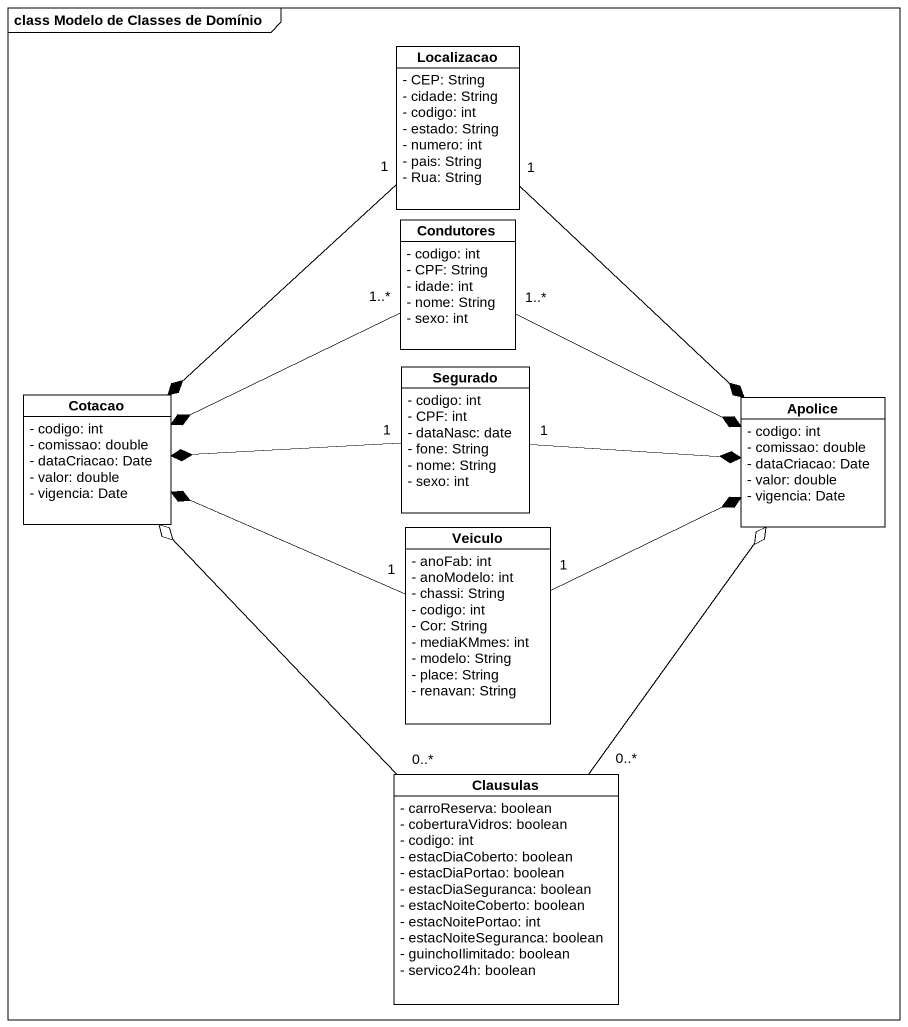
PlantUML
@startuml
mainframe class Modelo de Classes de Domínio
hide circle
hide empty members
skinparam classAttributeIconSize 0
class Localizacao {
  - CEP: String
  - cidade: String
  - codigo: int
  - estado: String
  - numero: int
  - pais: String
  - Rua: String
}
class Condutores {
  - codigo: int
  - CPF: String
  - idade: int
  - nome: String
  - sexo: int
}
class Cotacao {
  - codigo: int
  - comissao: double
  - dataCriacao: Date
  - valor: double
  - vigencia: Date
}
class Segurado {
  - codigo: int
  - CPF: int
  - dataNasc: date
  - fone: String
  - nome: String
  - sexo: int
}
class Apolice {
  - codigo: int
  - comissao: double
  - dataCriacao: Date
  - valor: double
  - vigencia: Date
}
class Veiculo {
  - anoFab: int
  - anoModelo: int
  - chassi: String
  - codigo: int
  - Cor: String
  - mediaKMmes: int
  - modelo: String
  - place: String
  - renavan: String
}
class Clausulas {
  - carroReserva: boolean
  - coberturaVidros: boolean
  - codigo: int
  - estacDiaCoberto: boolean
  - estacDiaPortao: boolean
  - estacDiaSeguranca: boolean
  - estacNoiteCoberto: boolean
  - estacNoitePortao: int
  - estacNoiteSeguranca: boolean
  - guinchoIlimitado: boolean
  - servico24h: boolean
}
Localizacao "1" --* Cotacao
Localizacao "1" --* Apolice
Condutores "1..*" -left-* Cotacao
Condutores "1..*" -right-* Apolice
Segurado "1" -left-* Cotacao
Segurado "1" -right-* Apolice
Veiculo "1" -left-* Cotacao
Veiculo "1" -right-* Apolice
Clausulas "0..*" -up-o Cotacao
Clausulas "0..*" -up-o Apolice
@enduml
